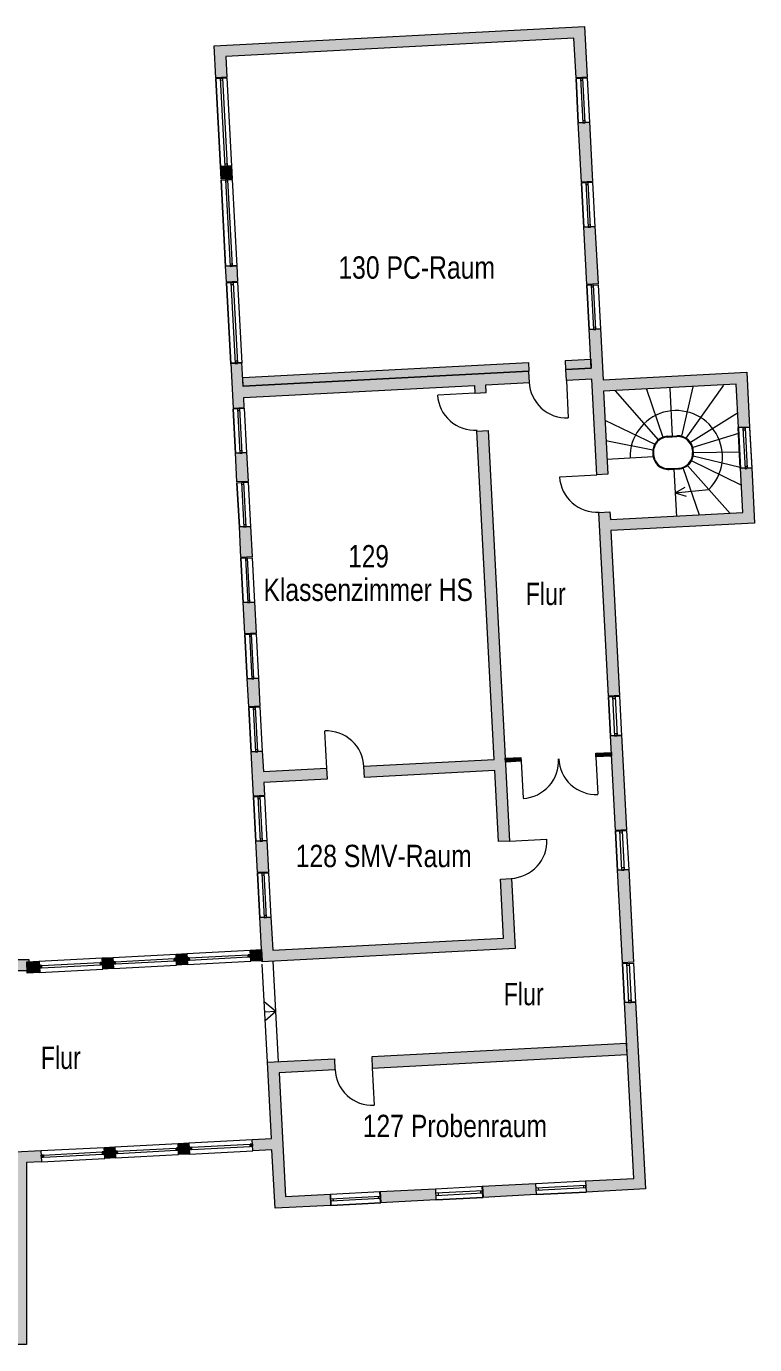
# Model space of a CAD drawing. Header units: inches. Extents: x 7445 to 114549, y 127015 to 195514.
# Drawn here: x 95012 to 114549, y 127260 to 162641 of the extents above; entities that cross this region are included whole.
import ezdxf

# ---------------------------------------------------------------- set-up
doc = ezdxf.new("R2010")
doc.units = ezdxf.units.IN
doc.header["$LTSCALE"] = 300
doc.header["$MEASUREMENT"] = 0
doc.linetypes.add('Volllinie', pattern=[0])
doc.layers.add('Grundebene', color=7, linetype='Continuous')
doc.styles.add('ARIAL_NARROW', font='ARIALN.TTF', dxfattribs={"height": 0.2})

# ---------------------------------------------------------------- blocks, each defined once
blk = doc.blocks.new('Color_Area-157')
at = {"layer": 'Grundebene', "true_color": 0x000000, "transparency": 33554687}
blk.add_hatch(color=18, dxfattribs=at).paths.add_polyline_path([(101621, 137849), (107812, 138173), (107730, 139750), (108029, 139766), (108128, 137889), (101337, 137534), (101274, 138730), (101574, 138745)], flags=0)
at = {"layer": 'Grundebene', "color": 18, "linetype": 'Volllinie', "lineweight": 13, "true_color": 0x000000}
for p, q in [((107730, 139750), (108029, 139766)), ((108029, 139766), (108128, 137889)), ((107812, 138173), (107730, 139750)), ((101274, 138730), (101574, 138745)), ((101337, 137534), (101274, 138730)), ((101574, 138745), (101621, 137849)), ((101621, 137849), (107812, 138173)), ((108128, 137889), (101337, 137534))]:
    blk.add_line(p, q, dxfattribs=at)
blk = doc.blocks.new('Color_Area-164')
at = {"layer": 'Grundebene', "true_color": 0x000000, "transparency": 33554687}
blk.add_hatch(color=18, dxfattribs=at).paths.add_polyline_path([(101167, 140783), (101466, 140799), (101511, 139944), (101211, 139928)], flags=0)
at = {"layer": 'Grundebene', "color": 18, "linetype": 'Volllinie', "lineweight": 13, "true_color": 0x000000}
for p, q in [((101167, 140783), (101466, 140799)), ((101211, 139928), (101167, 140783)), ((101466, 140799), (101511, 139944)), ((101511, 139944), (101211, 139928))]:
    blk.add_line(p, q, dxfattribs=at)
blk = doc.blocks.new('Color_Area-171')
at = {"layer": 'Grundebene', "true_color": 0x000000, "transparency": 33554687}
blk.add_hatch(color=18, dxfattribs=at).paths.add_polyline_path([(103066, 142731), (103082, 142432), (101385, 142343), (101403, 141997), (101104, 141981), (101041, 143181), (101340, 143196), (101370, 142642)], flags=0)
at = {"layer": 'Grundebene', "color": 18, "linetype": 'Volllinie', "lineweight": 13, "true_color": 0x000000}
for p, q in [((101041, 143181), (101340, 143196)), ((101104, 141981), (101041, 143181)), ((101340, 143196), (101370, 142642)), ((101370, 142642), (103066, 142731)), ((103066, 142731), (103082, 142432)), ((103082, 142432), (101385, 142343)), ((101385, 142343), (101403, 141997)), ((101403, 141997), (101104, 141981))]:
    blk.add_line(p, q, dxfattribs=at)
blk = doc.blocks.new('Color_Area-182')
at = {"layer": 'Grundebene', "true_color": 0x000000, "transparency": 33554687}
blk.add_hatch(color=18, dxfattribs=at).paths.add_polyline_path([(107399, 151796), (107976, 140774), (107677, 140759), (107577, 142667), (104082, 142484), (104067, 142784), (107561, 142967), (107099, 151780)], flags=0)
at = {"layer": 'Grundebene', "color": 18, "linetype": 'Volllinie', "lineweight": 13, "true_color": 0x000000}
for p, q in [((107099, 151780), (107399, 151796)), ((107399, 151796), (107976, 140774)), ((107561, 142967), (107099, 151780)), ((104067, 142784), (107561, 142967)), ((104082, 142484), (104067, 142784)), ((107577, 142667), (104082, 142484)), ((107677, 140759), (107577, 142667)), ((107976, 140774), (107677, 140759))]:
    blk.add_line(p, q, dxfattribs=at)
blk = doc.blocks.new('Color_Area-18F')
at = {"layer": 'Grundebene', "true_color": 0x000000, "transparency": 33554687}
blk.add_hatch(color=18, dxfattribs=at).paths.add_polyline_path([(100938, 145138), (101238, 145154), (101278, 144395), (100978, 144379)], flags=0)
at = {"layer": 'Grundebene', "color": 18, "linetype": 'Volllinie', "lineweight": 13, "true_color": 0x000000}
for p, q in [((100938, 145138), (101238, 145154)), ((100978, 144379), (100938, 145138)), ((101238, 145154), (101278, 144395)), ((101278, 144395), (100978, 144379))]:
    blk.add_line(p, q, dxfattribs=at)
blk = doc.blocks.new('Color_Area-198')
at = {"layer": 'Grundebene', "true_color": 0x000000, "transparency": 33554687}
blk.add_hatch(color=18, dxfattribs=at).paths.add_polyline_path([(100831, 147185), (101131, 147200), (101175, 146352), (100875, 146336)], flags=0)
at = {"layer": 'Grundebene', "color": 18, "linetype": 'Volllinie', "lineweight": 13, "true_color": 0x000000}
for p, q in [((100831, 147185), (101131, 147200)), ((100875, 146336), (100831, 147185)), ((101131, 147200), (101175, 146352)), ((101175, 146352), (100875, 146336))]:
    blk.add_line(p, q, dxfattribs=at)
blk = doc.blocks.new('Color_Area-1A1')
at = {"layer": 'Grundebene', "true_color": 0x000000, "transparency": 33554687}
blk.add_hatch(color=18, dxfattribs=at).paths.add_polyline_path([(100725, 149215), (101024, 149230), (101068, 148399), (100768, 148383)], flags=0)
at = {"layer": 'Grundebene', "color": 18, "linetype": 'Volllinie', "lineweight": 13, "true_color": 0x000000}
for p, q in [((100725, 149215), (101024, 149230)), ((100768, 148383), (100725, 149215)), ((101024, 149230), (101068, 148399)), ((101068, 148399), (100768, 148383))]:
    blk.add_line(p, q, dxfattribs=at)
blk = doc.blocks.new('Color_Area-1AA')
at = {"layer": 'Grundebene', "true_color": 0x000000, "transparency": 33554687}
blk.add_hatch(color=18, dxfattribs=at).paths.add_polyline_path([(100621, 151197), (100920, 151213), (100961, 150429), (100662, 150413)], flags=0)
at = {"layer": 'Grundebene', "color": 18, "linetype": 'Volllinie', "lineweight": 13, "true_color": 0x000000}
for p, q in [((100621, 151197), (100920, 151213)), ((100662, 150413), (100621, 151197)), ((100920, 151213), (100961, 150429)), ((100961, 150429), (100662, 150413))]:
    blk.add_line(p, q, dxfattribs=at)
blk = doc.blocks.new('Color_Area-1BB')
at = {"layer": 'Grundebene', "true_color": 0x000000, "transparency": 33554687}
blk.add_hatch(color=18, dxfattribs=at).paths.add_polyline_path([(100828, 152978), (100794, 153619), (100495, 153603), (100558, 152396), (100858, 152411), (100844, 152679), (107035, 153003), (107046, 152797), (107345, 152813), (107335, 153019), (108511, 153080), (108495, 153380)], flags=0)
at = {"layer": 'Grundebene', "color": 18, "linetype": 'Volllinie', "lineweight": 13, "true_color": 0x000000}
for p, q in [((100794, 153619), (100495, 153603)), ((100495, 153603), (100558, 152396)), ((100828, 152978), (100794, 153619)), ((108495, 153380), (100828, 152978)), ((108511, 153080), (108495, 153380)), ((100844, 152679), (107035, 153003)), ((107035, 153003), (107046, 152797)), ((107335, 153019), (108511, 153080)), ((107345, 152813), (107335, 153019)), ((100858, 152411), (100844, 152679)), ((107046, 152797), (107345, 152813)), ((100558, 152396), (100858, 152411))]:
    blk.add_line(p, q, dxfattribs=at)
blk = doc.blocks.new('Color_Area-1CC')
at = {"layer": 'Grundebene', "true_color": 0x000000, "transparency": 33554687}
blk.add_hatch(color=18, dxfattribs=at).paths.add_polyline_path([(100815, 153218), (108482, 153620), (108495, 153383), (100828, 152981)], flags=0)
at = {"layer": 'Grundebene', "color": 18, "linetype": 'Volllinie', "lineweight": 13, "true_color": 0x000000}
for p, q in [((100815, 153218), (108482, 153620)), ((108482, 153620), (108495, 153383)), ((100828, 152981), (100815, 153218)), ((108495, 153383), (100828, 152981))]:
    blk.add_line(p, q, dxfattribs=at)
blk = doc.blocks.new('Color_Area-1D5')
at = {"layer": 'Grundebene', "true_color": 0x000000, "transparency": 33554687}
blk.add_hatch(color=18, dxfattribs=at).paths.add_polyline_path([(109474, 153672), (110152, 153707), (110165, 153467), (109486, 153432)], flags=0)
at = {"layer": 'Grundebene', "color": 18, "linetype": 'Volllinie', "lineweight": 13, "true_color": 0x000000}
for p, q in [((109474, 153672), (110152, 153707)), ((109486, 153432), (109474, 153672)), ((110152, 153707), (110165, 153467)), ((110165, 153467), (109486, 153432))]:
    blk.add_line(p, q, dxfattribs=at)
blk = doc.blocks.new('Color_Area-1E8')
at = {"layer": 'Grundebene', "true_color": 0x000000, "transparency": 33554687}
blk.add_hatch(color=18, dxfattribs=at).paths.add_polyline_path([(114414, 151887), (114114, 151872), (114053, 153040), (110498, 152854), (110615, 150619), (110315, 150603), (110181, 153168), (109502, 153132), (109486, 153432), (110165, 153467), (110110, 154513), (110410, 154529), (110482, 153154), (114337, 153356)], flags=0)
at = {"layer": 'Grundebene', "color": 18, "linetype": 'Volllinie', "lineweight": 13, "true_color": 0x000000}
for p, q in [((110110, 154513), (110410, 154529)), ((110165, 153467), (110110, 154513)), ((110410, 154529), (110482, 153154)), ((109486, 153432), (110165, 153467)), ((109502, 153132), (109486, 153432)), ((110482, 153154), (114337, 153356)), ((114337, 153356), (114414, 151887)), ((110181, 153168), (109502, 153132)), ((110315, 150603), (110181, 153168)), ((114053, 153040), (110498, 152854)), ((110498, 152854), (110615, 150619)), ((114114, 151872), (114053, 153040)), ((114414, 151887), (114114, 151872)), ((110615, 150619), (110315, 150603))]:
    blk.add_line(p, q, dxfattribs=at)
blk = doc.blocks.new('Color_Area-201')
at = {"layer": 'Grundebene', "true_color": 0x000000, "transparency": 33554687}
blk.add_hatch(color=18, dxfattribs=at).paths.add_polyline_path([(110668, 149610), (110678, 149409), (114233, 149595), (114171, 150781), (114471, 150796), (114549, 149311), (110694, 149109), (110926, 144679), (110626, 144663), (110368, 149594)], flags=0)
at = {"layer": 'Grundebene', "color": 18, "linetype": 'Volllinie', "lineweight": 13, "true_color": 0x000000}
for p, q in [((114171, 150781), (114471, 150796)), ((114233, 149595), (114171, 150781)), ((114471, 150796), (114549, 149311)), ((110368, 149594), (110668, 149610)), ((110626, 144663), (110368, 149594)), ((110668, 149610), (110678, 149409)), ((110678, 149409), (114233, 149595)), ((114549, 149311), (110694, 149109)), ((110694, 149109), (110926, 144679)), ((110926, 144679), (110626, 144663))]:
    blk.add_line(p, q, dxfattribs=at)
blk = doc.blocks.new('Color_Area-210')
at = {"layer": 'Grundebene', "true_color": 0x000000, "transparency": 33554687}
blk.add_hatch(color=18, dxfattribs=at).paths.add_polyline_path([(110682, 143606), (110981, 143622), (111115, 141078), (110815, 141062)], flags=0)
at = {"layer": 'Grundebene', "color": 18, "linetype": 'Volllinie', "lineweight": 13, "true_color": 0x000000}
for p, q in [((110682, 143606), (110981, 143622)), ((110815, 141062), (110682, 143606)), ((110981, 143622), (111115, 141078)), ((111115, 141078), (110815, 141062))]:
    blk.add_line(p, q, dxfattribs=at)
blk = doc.blocks.new('Color_Area-219')
at = {"layer": 'Grundebene', "true_color": 0x000000, "transparency": 33554687}
blk.add_hatch(color=18, dxfattribs=at).paths.add_polyline_path([(110871, 140005), (111170, 140021), (111301, 137521), (111002, 137505)], flags=0)
at = {"layer": 'Grundebene', "color": 18, "linetype": 'Volllinie', "lineweight": 13, "true_color": 0x000000}
for p, q in [((110871, 140005), (111170, 140021)), ((111002, 137505), (110871, 140005)), ((111170, 140021), (111301, 137521)), ((111301, 137521), (111002, 137505))]:
    blk.add_line(p, q, dxfattribs=at)
blk = doc.blocks.new('Color_Area-224')
at = {"layer": 'Grundebene', "true_color": 0x000000, "transparency": 33554687}
blk.add_hatch(color=18, dxfattribs=at).paths.add_polyline_path([(111357, 136465), (111620, 131439), (110035, 131356), (110019, 131656), (111305, 131723), (111057, 136449)], flags=0)
at = {"layer": 'Grundebene', "color": 18, "linetype": 'Volllinie', "lineweight": 13, "true_color": 0x000000}
for p, q in [((111057, 136449), (111357, 136465)), ((111305, 131723), (111057, 136449)), ((111357, 136465), (111620, 131439)), ((110019, 131656), (111305, 131723)), ((110035, 131356), (110019, 131656)), ((111620, 131439), (110035, 131356))]:
    blk.add_line(p, q, dxfattribs=at)
blk = doc.blocks.new('Color_Area-237')
at = {"layer": 'Grundebene', "true_color": 0x000000, "transparency": 33554687}
blk.add_hatch(color=18, dxfattribs=at).paths.add_polyline_path([(101793, 134553), (101967, 131234), (103169, 131297), (103184, 130997), (101684, 130919), (101601, 132490), (101085, 132463), (101069, 132763), (101585, 132790), (101478, 134837), (103276, 134931), (103291, 134632)], flags=0)
at = {"layer": 'Grundebene', "color": 18, "linetype": 'Volllinie', "lineweight": 13, "true_color": 0x000000}
for p, q in [((101478, 134837), (103276, 134931)), ((101585, 132790), (101478, 134837)), ((103276, 134931), (103291, 134632)), ((103291, 134632), (101793, 134553)), ((101793, 134553), (101967, 131234)), ((101069, 132763), (101585, 132790)), ((101085, 132463), (101069, 132763)), ((101601, 132490), (101085, 132463)), ((101684, 130919), (101601, 132490)), ((101967, 131234), (103169, 131297)), ((103169, 131297), (103184, 130997)), ((103184, 130997), (101684, 130919))]:
    blk.add_line(p, q, dxfattribs=at)
blk = doc.blocks.new('Color_Area-248')
at = {"layer": 'Grundebene', "true_color": 0x000000, "transparency": 33554687}
blk.add_hatch(color=18, dxfattribs=at).paths.add_polyline_path([(111115, 135342), (104276, 134984), (104292, 134684), (111131, 135043)], flags=0)
at = {"layer": 'Grundebene', "color": 18, "linetype": 'Volllinie', "lineweight": 13, "true_color": 0x000000}
for p, q in [((111115, 135342), (104276, 134984)), ((111131, 135043), (111115, 135342)), ((104276, 134984), (104292, 134684)), ((104292, 134684), (111131, 135043))]:
    blk.add_line(p, q, dxfattribs=at)
blk = doc.blocks.new('Color_Area-255')
at = {"layer": 'Grundebene', "true_color": 0x000000, "transparency": 33554687}
blk.add_hatch(color=18, dxfattribs=at).paths.add_polyline_path([(110056, 161276), (109757, 161261), (109701, 162325), (100364, 161836), (100393, 161278), (100093, 161262), (100048, 162120), (109985, 162641)], flags=0)
at = {"layer": 'Grundebene', "color": 18, "linetype": 'Volllinie', "lineweight": 13, "true_color": 0x000000}
for p, q in [((100048, 162120), (109985, 162641)), ((109985, 162641), (110056, 161276)), ((100093, 161262), (100048, 162120)), ((109701, 162325), (100364, 161836)), ((109757, 161261), (109701, 162325)), ((100364, 161836), (100393, 161278)), ((100393, 161278), (100093, 161262)), ((110056, 161276), (109757, 161261))]:
    blk.add_line(p, q, dxfattribs=at)
blk = doc.blocks.new('Color_Area-262')
at = {"layer": 'Grundebene', "true_color": 0x000000, "transparency": 33554687}
blk.add_hatch(color=18, dxfattribs=at).paths.add_polyline_path([(100217, 158892), (100517, 158908), (100536, 158552), (100236, 158536)], flags=0)
at = {"layer": 'Grundebene', "color": 18, "linetype": 'Volllinie', "lineweight": 13, "true_color": 0x000000}
for p, q in [((100217, 158892), (100517, 158908)), ((100236, 158536), (100217, 158892)), ((100517, 158908), (100536, 158552)), ((100536, 158552), (100236, 158536))]:
    blk.add_line(p, q, dxfattribs=at)
blk = doc.blocks.new('Color_Area-26B')
at = {"layer": 'Grundebene', "true_color": 0x000000, "transparency": 33554687}
blk.add_hatch(color=18, dxfattribs=at).paths.add_polyline_path([(100358, 156212), (100658, 156228), (100680, 155793), (100381, 155777)], flags=0)
at = {"layer": 'Grundebene', "color": 18, "linetype": 'Volllinie', "lineweight": 13, "true_color": 0x000000}
for p, q in [((100358, 156212), (100658, 156228)), ((100381, 155777), (100358, 156212)), ((100658, 156228), (100680, 155793)), ((100680, 155793), (100381, 155777))]:
    blk.add_line(p, q, dxfattribs=at)
blk = doc.blocks.new('Color_Area-274')
at = {"layer": 'Grundebene', "true_color": 0x000000, "transparency": 33554687}
blk.add_hatch(color=18, dxfattribs=at).paths.add_polyline_path([(109819, 160062), (110119, 160078), (110203, 158476), (109903, 158460)], flags=0)
at = {"layer": 'Grundebene', "color": 18, "linetype": 'Volllinie', "lineweight": 13, "true_color": 0x000000}
for p, q in [((109819, 160062), (110119, 160078)), ((109903, 158460), (109819, 160062)), ((110119, 160078), (110203, 158476)), ((110203, 158476), (109903, 158460))]:
    blk.add_line(p, q, dxfattribs=at)
blk = doc.blocks.new('Color_Area-27D')
at = {"layer": 'Grundebene', "true_color": 0x000000, "transparency": 33554687}
blk.add_hatch(color=18, dxfattribs=at).paths.add_polyline_path([(109966, 157262), (110266, 157278), (110347, 155727), (110047, 155712)], flags=0)
at = {"layer": 'Grundebene', "color": 18, "linetype": 'Volllinie', "lineweight": 13, "true_color": 0x000000}
for p, q in [((109966, 157262), (110266, 157278)), ((110047, 155712), (109966, 157262)), ((110266, 157278), (110347, 155727)), ((110347, 155727), (110047, 155712))]:
    blk.add_line(p, q, dxfattribs=at)
blk = doc.blocks.new('Color_Area-286')
at = {"layer": 'Grundebene', "true_color": 0x000000, "transparency": 33554687}
blk.add_hatch(color=18, dxfattribs=at).paths.add_polyline_path([(99082, 132659), (99371, 132674), (99387, 132374), (99097, 132359)], flags=0)
at = {"layer": 'Grundebene', "color": 18, "linetype": 'Volllinie', "lineweight": 13, "true_color": 0x000000}
for p, q in [((99082, 132659), (99371, 132674)), ((99097, 132359), (99082, 132659)), ((99387, 132374), (99097, 132359)), ((99371, 132674), (99387, 132374))]:
    blk.add_line(p, q, dxfattribs=at)
blk = doc.blocks.new('Color_Area-28F')
at = {"layer": 'Grundebene', "true_color": 0x000000, "transparency": 33554687}
blk.add_hatch(color=18, dxfattribs=at).paths.add_polyline_path([(97102, 132555), (97384, 132570), (97400, 132270), (97118, 132256)], flags=0)
at = {"layer": 'Grundebene', "color": 18, "linetype": 'Volllinie', "lineweight": 13, "true_color": 0x000000}
for p, q in [((97102, 132555), (97384, 132570)), ((97118, 132256), (97102, 132555)), ((97384, 132570), (97400, 132270)), ((97400, 132270), (97118, 132256))]:
    blk.add_line(p, q, dxfattribs=at)
blk = doc.blocks.new('Color_Area-298')
at = {"layer": 'Grundebene', "true_color": 0x000000, "transparency": 33554687}
blk.add_hatch(color=18, dxfattribs=at).paths.add_polyline_path([(107860, 142998), (108279, 143020), (108285, 142918), (107865, 142896)], flags=0)
at = {"layer": 'Grundebene', "color": 18, "linetype": 'Volllinie', "lineweight": 13, "true_color": 0x000000}
for p, q in [((107860, 142998), (108279, 143020)), ((107865, 142896), (107860, 142998)), ((108279, 143020), (108285, 142918)), ((108285, 142918), (107865, 142896))]:
    blk.add_line(p, q, dxfattribs=at)
blk = doc.blocks.new('Color_Area-2A1')
at = {"layer": 'Grundebene', "true_color": 0x000000, "transparency": 33554687}
blk.add_hatch(color=18, dxfattribs=at).paths.add_polyline_path([(110286, 143133), (110705, 143155), (110711, 143057), (110291, 143035)], flags=0)
at = {"layer": 'Grundebene', "color": 18, "linetype": 'Volllinie', "lineweight": 13, "true_color": 0x000000}
for p, q in [((110286, 143133), (110705, 143155)), ((110291, 143035), (110286, 143133)), ((110711, 143057), (110291, 143035)), ((110705, 143155), (110711, 143057))]:
    blk.add_line(p, q, dxfattribs=at)
blk = doc.blocks.new('Color_Area-2AC')
at = {"layer": 'Grundebene', "true_color": 0x000000, "transparency": 33554687}
blk.add_hatch(color=18, dxfattribs=at).paths.add_polyline_path([(95012, 132145), (95012, 127260), (94712, 127260), (94712, 132430), (95404, 132466), (95420, 132167)], flags=0)
at = {"layer": 'Grundebene', "color": 18, "linetype": 'Volllinie', "lineweight": 13, "true_color": 0x000000}
for p, q in [((94712, 132430), (95404, 132466)), ((94712, 127260), (94712, 132430)), ((95404, 132466), (95420, 132167)), ((95420, 132167), (95012, 132145)), ((95012, 132145), (95012, 127260)), ((95012, 127260), (94712, 127260))]:
    blk.add_line(p, q, dxfattribs=at)
blk = doc.blocks.new('Color_Area-679')
at = {"layer": 'Grundebene', "true_color": 0x000000, "transparency": 33554687}
blk.add_hatch(color=18, dxfattribs=at).paths.add_polyline_path([(97047, 137639), (97329, 137654), (97345, 137355), (97063, 137340)], flags=0)
at = {"layer": 'Grundebene', "color": 18, "linetype": 'Volllinie', "lineweight": 13, "true_color": 0x000000}
for p, q in [((97047, 137639), (97329, 137654)), ((97063, 137340), (97047, 137639)), ((97329, 137654), (97345, 137355)), ((97345, 137355), (97063, 137340))]:
    blk.add_line(p, q, dxfattribs=at)
blk = doc.blocks.new('Color_Area-682')
at = {"layer": 'Grundebene', "true_color": 0x000000, "transparency": 33554687}
blk.add_hatch(color=18, dxfattribs=at).paths.add_polyline_path([(99027, 137743), (99317, 137758), (99332, 137459), (99043, 137444)], flags=0)
at = {"layer": 'Grundebene', "color": 18, "linetype": 'Volllinie', "lineweight": 13, "true_color": 0x000000}
for p, q in [((99027, 137743), (99317, 137758)), ((99043, 137444), (99027, 137743)), ((99317, 137758), (99332, 137459)), ((99332, 137459), (99043, 137444))]:
    blk.add_line(p, q, dxfattribs=at)
blk = doc.blocks.new('Color_Area-68B')
at = {"layer": 'Grundebene', "true_color": 0x000000, "transparency": 33554687}
blk.add_hatch(color=18, dxfattribs=at).paths.add_polyline_path([(101014, 137848), (101324, 137864), (101340, 137564), (101030, 137548)], flags=0)
at = {"layer": 'Grundebene', "color": 18, "linetype": 'Volllinie', "lineweight": 13, "true_color": 0x000000}
for p, q in [((101014, 137848), (101324, 137864)), ((101030, 137548), (101014, 137848)), ((101324, 137864), (101340, 137564)), ((101340, 137564), (101030, 137548))]:
    blk.add_line(p, q, dxfattribs=at)
blk = doc.blocks.new('Color_Area-694')
at = {"layer": 'Grundebene', "true_color": 0x000000, "transparency": 33554687}
blk.add_hatch(color=18, dxfattribs=at).paths.add_polyline_path([(93169, 137593), (95076, 137593), (95076, 137293), (93169, 137293)], flags=0)
at = {"layer": 'Grundebene', "color": 18, "linetype": 'Volllinie', "lineweight": 13, "true_color": 0x000000}
for p, q in [((93169, 137593), (95076, 137593)), ((93169, 137293), (93169, 137593)), ((95076, 137293), (93169, 137293)), ((95076, 137593), (95076, 137293))]:
    blk.add_line(p, q, dxfattribs=at)
blk = doc.blocks.new('Color_Area-69D')
at = {"layer": 'Grundebene', "true_color": 0x000000, "transparency": 33554687}
blk.add_hatch(color=18, dxfattribs=at).paths.add_polyline_path([(95020, 137533), (95355, 137551), (95370, 137251), (95036, 137234)], flags=0)
at = {"layer": 'Grundebene', "color": 18, "linetype": 'Volllinie', "lineweight": 13, "true_color": 0x000000}
for p, q in [((95020, 137533), (95355, 137551)), ((95036, 137234), (95020, 137533)), ((95355, 137551), (95370, 137251)), ((95370, 137251), (95036, 137234))]:
    blk.add_line(p, q, dxfattribs=at)
blk = doc.blocks.new('Color_Area-740')
at = {"layer": 'Grundebene', "true_color": 0x000000, "transparency": 33554687}
blk.add_hatch(color=18, dxfattribs=at).paths.add_polyline_path([(107257, 131211), (107242, 131510), (108670, 131585), (108686, 131286)], flags=0)
at = {"layer": 'Grundebene', "color": 18, "linetype": 'Volllinie', "lineweight": 13, "true_color": 0x000000}
for p, q in [((107242, 131510), (108670, 131585)), ((107257, 131211), (107242, 131510)), ((108686, 131286), (107257, 131211)), ((108670, 131585), (108686, 131286))]:
    blk.add_line(p, q, dxfattribs=at)
blk = doc.blocks.new('Color_Area-749')
at = {"layer": 'Grundebene', "true_color": 0x000000, "transparency": 33554687}
blk.add_hatch(color=18, dxfattribs=at).paths.add_polyline_path([(104510, 131067), (104495, 131366), (105984, 131445), (105999, 131145)], flags=0)
at = {"layer": 'Grundebene', "color": 18, "linetype": 'Volllinie', "lineweight": 13, "true_color": 0x000000}
for p, q in [((104495, 131366), (105984, 131445)), ((104510, 131067), (104495, 131366)), ((105984, 131445), (105999, 131145)), ((105999, 131145), (104510, 131067))]:
    blk.add_line(p, q, dxfattribs=at)
blk = doc.blocks.new('Color_Area-F26')
at = {"layer": 'Grundebene', "true_color": 0xffffff, "transparency": 33554687}
blk.add_hatch(color=7, dxfattribs=at).paths.add_polyline_path([(96997, 137457), (96994, 137516), (97054, 137520), (97057, 137460)], flags=0)
at = {"layer": 'Grundebene', "color": 18, "linetype": 'Volllinie', "lineweight": 13, "true_color": 0x000000}
blk.add_lwpolyline([(96997, 137457), (96994, 137516), (97054, 137520), (97057, 137460), (96997, 137457)], dxfattribs=at)
blk = doc.blocks.new('Color_Area-F2C')
at = {"layer": 'Grundebene', "true_color": 0xffffff, "transparency": 33554687}
blk.add_hatch(color=7, dxfattribs=at).paths.add_polyline_path([(95419, 137374), (95416, 137434), (95356, 137431), (95359, 137371)], flags=0)
at = {"layer": 'Grundebene', "color": 18, "linetype": 'Volllinie', "lineweight": 13, "true_color": 0x000000}
blk.add_lwpolyline([(95419, 137374), (95416, 137434), (95356, 137431), (95359, 137371), (95419, 137374)], dxfattribs=at)
blk = doc.blocks.new('Color_Area-F3A')
at = {"layer": 'Grundebene', "true_color": 0xffffff, "transparency": 33554687}
blk.add_hatch(color=7, dxfattribs=at).paths.add_polyline_path([(98977, 137560), (98973, 137620), (99033, 137623), (99037, 137563)], flags=0)
at = {"layer": 'Grundebene', "color": 18, "linetype": 'Volllinie', "lineweight": 13, "true_color": 0x000000}
blk.add_lwpolyline([(98977, 137560), (98973, 137620), (99033, 137623), (99037, 137563), (98977, 137560)], dxfattribs=at)
blk = doc.blocks.new('Color_Area-F40')
at = {"layer": 'Grundebene', "true_color": 0xffffff, "transparency": 33554687}
blk.add_hatch(color=7, dxfattribs=at).paths.add_polyline_path([(97399, 137478), (97396, 137538), (97336, 137534), (97339, 137474)], flags=0)
at = {"layer": 'Grundebene', "color": 18, "linetype": 'Volllinie', "lineweight": 13, "true_color": 0x000000}
blk.add_lwpolyline([(97399, 137478), (97396, 137538), (97336, 137534), (97339, 137474), (97399, 137478)], dxfattribs=at)
blk = doc.blocks.new('Color_Area-F4E')
at = {"layer": 'Grundebene', "true_color": 0xffffff, "transparency": 33554687}
blk.add_hatch(color=7, dxfattribs=at).paths.add_polyline_path([(100964, 137664), (100961, 137724), (101021, 137728), (101024, 137668)], flags=0)
at = {"layer": 'Grundebene', "color": 18, "linetype": 'Volllinie', "lineweight": 13, "true_color": 0x000000}
blk.add_lwpolyline([(100964, 137664), (100961, 137724), (101021, 137728), (101024, 137668), (100964, 137664)], dxfattribs=at)
blk = doc.blocks.new('Color_Area-F54')
at = {"layer": 'Grundebene', "true_color": 0xffffff, "transparency": 33554687}
blk.add_hatch(color=7, dxfattribs=at).paths.add_polyline_path([(99386, 137582), (99383, 137642), (99323, 137639), (99326, 137579)], flags=0)
at = {"layer": 'Grundebene', "color": 18, "linetype": 'Volllinie', "lineweight": 13, "true_color": 0x000000}
blk.add_lwpolyline([(99386, 137582), (99383, 137642), (99323, 137639), (99326, 137579), (99386, 137582)], dxfattribs=at)
blk = doc.blocks.new('Color_Area-F62')
at = {"layer": 'Grundebene', "true_color": 0xffffff, "transparency": 33554687}
blk.add_hatch(color=7, dxfattribs=at).paths.add_polyline_path([(97052, 132372), (97049, 132432), (97108, 132435), (97112, 132375)], flags=0)
at = {"layer": 'Grundebene', "color": 18, "linetype": 'Volllinie', "lineweight": 13, "true_color": 0x000000}
blk.add_lwpolyline([(97052, 132372), (97049, 132432), (97108, 132435), (97112, 132375), (97052, 132372)], dxfattribs=at)
blk = doc.blocks.new('Color_Area-F68')
at = {"layer": 'Grundebene', "true_color": 0xffffff, "transparency": 33554687}
blk.add_hatch(color=7, dxfattribs=at).paths.add_polyline_path([(95474, 132290), (95471, 132349), (95411, 132346), (95414, 132286)], flags=0)
at = {"layer": 'Grundebene', "color": 18, "linetype": 'Volllinie', "lineweight": 13, "true_color": 0x000000}
blk.add_lwpolyline([(95474, 132290), (95471, 132349), (95411, 132346), (95414, 132286), (95474, 132290)], dxfattribs=at)
blk = doc.blocks.new('Color_Area-F76')
at = {"layer": 'Grundebene', "true_color": 0xffffff, "transparency": 33554687}
blk.add_hatch(color=7, dxfattribs=at).paths.add_polyline_path([(99031, 132476), (99028, 132536), (99088, 132539), (99091, 132479)], flags=0)
at = {"layer": 'Grundebene', "color": 18, "linetype": 'Volllinie', "lineweight": 13, "true_color": 0x000000}
blk.add_lwpolyline([(99031, 132476), (99028, 132536), (99088, 132539), (99091, 132479), (99031, 132476)], dxfattribs=at)
blk = doc.blocks.new('Color_Area-F7C')
at = {"layer": 'Grundebene', "true_color": 0xffffff, "transparency": 33554687}
blk.add_hatch(color=7, dxfattribs=at).paths.add_polyline_path([(97453, 132393), (97450, 132453), (97390, 132450), (97394, 132390)], flags=0)
at = {"layer": 'Grundebene', "color": 18, "linetype": 'Volllinie', "lineweight": 13, "true_color": 0x000000}
blk.add_lwpolyline([(97453, 132393), (97450, 132453), (97390, 132450), (97394, 132390), (97453, 132393)], dxfattribs=at)
blk = doc.blocks.new('Color_Area-F8A')
at = {"layer": 'Grundebene', "true_color": 0xffffff, "transparency": 33554687}
blk.add_hatch(color=7, dxfattribs=at).paths.add_polyline_path([(101019, 132580), (101015, 132640), (101075, 132643), (101079, 132583)], flags=0)
at = {"layer": 'Grundebene', "color": 18, "linetype": 'Volllinie', "lineweight": 13, "true_color": 0x000000}
blk.add_lwpolyline([(101019, 132580), (101015, 132640), (101075, 132643), (101079, 132583), (101019, 132580)], dxfattribs=at)
blk = doc.blocks.new('Color_Area-F90')
at = {"layer": 'Grundebene', "true_color": 0xffffff, "transparency": 33554687}
blk.add_hatch(color=7, dxfattribs=at).paths.add_polyline_path([(99441, 132497), (99438, 132557), (99378, 132554), (99381, 132494)], flags=0)
at = {"layer": 'Grundebene', "color": 18, "linetype": 'Volllinie', "lineweight": 13, "true_color": 0x000000}
blk.add_lwpolyline([(99441, 132497), (99438, 132557), (99378, 132554), (99381, 132494), (99441, 132497)], dxfattribs=at)

msp = doc.modelspace()

# ---------------------------------------------------------------- linework, layer by layer
at = {"layer": 'Grundebene', "color": 18, "linetype": 'Volllinie', "lineweight": 13, "true_color": 0x000000}
for p, q in [((100048, 162120), (109985, 162641)), ((109985, 162641), (110056, 161276)), ((100093, 161262), (100048, 162120)), ((109701, 162325), (100364, 161836)), ((109757, 161261), (109701, 162325)), ((100364, 161836), (100393, 161278)), ((100393, 161278), (100093, 161262)), ((100093, 161243), (100393, 161259)), ((100217, 158874), (100093, 161243)), ((100093, 161243), (100217, 158874)), ((100213, 161249), (100273, 161253)), ((100213, 161249), (100337, 158880)), ((100276, 161193), (100216, 161189)), ((100273, 161253), (100397, 158883)), ((100393, 161259), (100517, 158889)), ((100393, 161259), (100517, 158889)), ((110056, 161276), (109757, 161261)), ((109757, 161242), (110056, 161257)), ((109819, 160043), (109757, 161242)), ((109757, 161242), (109819, 160043)), ((109876, 161248), (109936, 161251)), ((109876, 161248), (109939, 160050)), ((109939, 161191), (109880, 161188)), ((109999, 160053), (109936, 161251)), ((110056, 161257), (110119, 160059)), ((110056, 161257), (110119, 160059)), ((109819, 160062), (110119, 160078)), ((109903, 158460), (109819, 160062)), ((110119, 160059), (109819, 160043)), ((109996, 160113), (109936, 160109)), ((109939, 160050), (109999, 160053)), ((110119, 160078), (110203, 158476)), ((100217, 158892), (100517, 158908)), ((100236, 158536), (100217, 158892)), ((100517, 158889), (100217, 158874)), ((100394, 158943), (100334, 158940)), ((100337, 158880), (100397, 158883)), ((100517, 158908), (100536, 158552)), ((100536, 158552), (100236, 158536)), ((100236, 158517), (100536, 158533)), ((100358, 156193), (100236, 158517)), ((100236, 158517), (100358, 156193)), ((100356, 158523), (100416, 158526)), ((100356, 158523), (100478, 156199)), ((100538, 156202), (100416, 158526)), ((100536, 158533), (100658, 156209)), ((100536, 158533), (100658, 156209)), ((100419, 158467), (100359, 158463)), ((110203, 158476), (109903, 158460)), ((109903, 158441), (110203, 158457)), ((109966, 157243), (109903, 158441)), ((109903, 158441), (109966, 157243)), ((110023, 158448), (110083, 158451)), ((110023, 158448), (110086, 157249)), ((110086, 158391), (110026, 158388)), ((110146, 157253), (110083, 158451)), ((110203, 158457), (110266, 157259)), ((110203, 158457), (110266, 157259)), ((109966, 157262), (110266, 157278)), ((110047, 155712), (109966, 157262)), ((110266, 157259), (109966, 157243)), ((110143, 157312), (110083, 157309)), ((110086, 157249), (110146, 157253)), ((110266, 157278), (110347, 155727)), ((100358, 156212), (100658, 156228)), ((100381, 155777), (100358, 156212)), ((100658, 156209), (100358, 156193)), ((100535, 156262), (100475, 156259)), ((100478, 156199), (100538, 156202)), ((100658, 156228), (100680, 155793)), ((100680, 155793), (100381, 155777)), ((100381, 155758), (100680, 155774)), ((100495, 153584), (100381, 155758)), ((100381, 155758), (100495, 153584)), ((100501, 155765), (100560, 155768)), ((100501, 155765), (100614, 153591)), ((100564, 155708), (100504, 155705)), ((100560, 155768), (100674, 153594)), ((100680, 155774), (100794, 153600)), ((100680, 155774), (100794, 153600)), ((110347, 155727), (110047, 155712)), ((110047, 155693), (110347, 155708)), ((110110, 154494), (110047, 155693)), ((110047, 155693), (110110, 154494)), ((110167, 155699), (110227, 155702)), ((110167, 155699), (110230, 154501)), ((110290, 154504), (110227, 155702)), ((110347, 155708), (110410, 154510)), ((110347, 155708), (110410, 154510)), ((110230, 155642), (110170, 155639)), ((110110, 154513), (110410, 154529)), ((110165, 153467), (110110, 154513)), ((110410, 154510), (110110, 154494)), ((110287, 154564), (110227, 154560)), ((110230, 154501), (110290, 154504)), ((110410, 154529), (110482, 153154)), ((100794, 153619), (100495, 153603)), ((100495, 153603), (100558, 152396)), ((100794, 153600), (100495, 153584)), ((100671, 153654), (100611, 153651)), ((100614, 153591), (100674, 153594)), ((100828, 152978), (100794, 153619)), ((100815, 153218), (108482, 153620)), ((108482, 153620), (108495, 153383)), ((109474, 153672), (110152, 153707)), ((109486, 153432), (109474, 153672)), ((110152, 153707), (110165, 153467)), ((100828, 152981), (100815, 153218)), ((108495, 153383), (100828, 152981)), ((108495, 153380), (100828, 152978)), ((108511, 153080), (108495, 153380)), ((110165, 153467), (109486, 153432)), ((109486, 153432), (110165, 153467)), ((109502, 153132), (109486, 153432)), ((110482, 153154), (114337, 153356)), ((114337, 153356), (114414, 151887)), ((100844, 152679), (107035, 153003)), ((107035, 153003), (107046, 152797)), ((107335, 153019), (108511, 153080)), ((107345, 152813), (107335, 153019)), ((109498, 153137), (109550, 152138)), ((110181, 153168), (109502, 153132)), ((110315, 150603), (110181, 153168)), ((114053, 153040), (110498, 152854)), ((110498, 152854), (110615, 150619)), ((111970, 151546), (110817, 152858)), ((111647, 152901), (112089, 151614)), ((112270, 152934), (112337, 151646)), ((112893, 152966), (112588, 151640)), ((112714, 151585), (113723, 153010)), ((114114, 151872), (114053, 153040)), ((100858, 152411), (100844, 152679)), ((107046, 152797), (106047, 152745)), ((107046, 152797), (107345, 152813)), ((100558, 152396), (100858, 152411)), ((100558, 152377), (100858, 152392)), ((100621, 151178), (100558, 152377)), ((100558, 152377), (100621, 151178)), ((100678, 152383), (100738, 152386)), ((100678, 152383), (100741, 151185)), ((100741, 152326), (100681, 152323)), ((100801, 151188), (100738, 152386)), ((100858, 152392), (100920, 151194)), ((100858, 152392), (100920, 151194)), ((114088, 152261), (112827, 151476)), ((107099, 151780), (107399, 151796)), ((107399, 151796), (107976, 140774)), ((110533, 152074), (111869, 151426)), ((114107, 151871), (114413, 151887)), ((114165, 150780), (114107, 151871)), ((114414, 151887), (114114, 151872)), ((114114, 151853), (114171, 150762)), ((114234, 151859), (114294, 151862)), ((114234, 151859), (114291, 150768)), ((114297, 151802), (114237, 151799)), ((114294, 151862), (114351, 150771)), ((114413, 151887), (114471, 150796)), ((114414, 151868), (114471, 150777)), ((107561, 142967), (107099, 151780)), ((110561, 151528), (111819, 151278)), ((112213, 151639), (112462, 151652)), ((112214, 151619), (112463, 151632)), ((114116, 151715), (112892, 151334)), ((100621, 151197), (100920, 151213)), ((100662, 150413), (100621, 151197)), ((100920, 151194), (100621, 151178)), ((100797, 151248), (100737, 151244)), ((100741, 151185), (100801, 151188)), ((100920, 151213), (100961, 150429)), ((110587, 151028), (111825, 151092)), ((111835, 151199), (111838, 151149)), ((112884, 151254), (112886, 151204)), ((114164, 150805), (112900, 151105)), ((114143, 151214), (112907, 151196)), ((112258, 150771), (112508, 150784)), ((112259, 150751), (112509, 150764)), ((112384, 150757), (112451, 149489)), ((113068, 149521), (112633, 150789)), ((112752, 150857), (113889, 149564)), ((114189, 150329), (112853, 150977)), ((114471, 150796), (114165, 150780)), ((114171, 150781), (114471, 150796)), ((114233, 149595), (114171, 150781)), ((114348, 150831), (114288, 150828)), ((114291, 150768), (114351, 150771)), ((114471, 150796), (114549, 149311)), ((100961, 150429), (100662, 150413)), ((100662, 150394), (100961, 150410)), ((100725, 149196), (100662, 150394)), ((100662, 150394), (100725, 149196)), ((100782, 150400), (100842, 150403)), ((100782, 150400), (100844, 149202)), ((100904, 149205), (100842, 150403)), ((100961, 150410), (101024, 149211)), ((100961, 150410), (101024, 149211)), ((110320, 150599), (109322, 150546)), ((110615, 150619), (110315, 150603)), ((100845, 150344), (100785, 150340)), ((112417, 150123), (112684, 150270)), ((112417, 150123), (113320, 150210)), ((112417, 150123), (112708, 150030)), ((110368, 149594), (110668, 149610)), ((110626, 144663), (110368, 149594)), ((110668, 149610), (110678, 149409)), ((110678, 149409), (114233, 149595)), ((114549, 149311), (110694, 149109)), ((100725, 149215), (101024, 149230)), ((100768, 148383), (100725, 149215)), ((101024, 149211), (100725, 149196)), ((100901, 149265), (100841, 149262)), ((100844, 149202), (100904, 149205)), ((101024, 149230), (101068, 148399)), ((110694, 149109), (110926, 144679)), ((101068, 148399), (100768, 148383)), ((100768, 148364), (101068, 148380)), ((100831, 147166), (100768, 148364)), ((100768, 148364), (100831, 147166)), ((100888, 148370), (100948, 148373)), ((100888, 148370), (100951, 147172)), ((100951, 148314), (100891, 148310)), ((101011, 147175), (100948, 148373)), ((101068, 148380), (101131, 147181)), ((101068, 148380), (101131, 147181)), ((100831, 147185), (101131, 147200)), ((100875, 146336), (100831, 147185)), ((101008, 147235), (100948, 147232)), ((101131, 147200), (101175, 146352)), ((101131, 147181), (100831, 147166)), ((100951, 147172), (101011, 147175)), ((101175, 146352), (100875, 146336)), ((100875, 146317), (101175, 146333)), ((100938, 145119), (100875, 146317)), ((100875, 146317), (100938, 145119)), ((100995, 146324), (101055, 146327)), ((100995, 146324), (101058, 145125)), ((101058, 146267), (100998, 146264)), ((101118, 145129), (101055, 146327)), ((101175, 146333), (101238, 145135)), ((101175, 146333), (101238, 145135)), ((100938, 145138), (101238, 145154)), ((100978, 144379), (100938, 145138)), ((101238, 145135), (100938, 145119)), ((101115, 145188), (101055, 145185)), ((101058, 145125), (101118, 145129)), ((101238, 145154), (101278, 144395)), ((101278, 144395), (100978, 144379)), ((100978, 144360), (101278, 144376)), ((101041, 143162), (100978, 144360)), ((100978, 144360), (101041, 143162)), ((101098, 144366), (101158, 144370)), ((101098, 144366), (101161, 143168)), ((101221, 143171), (101158, 144370)), ((101278, 144376), (101340, 143178)), ((101278, 144376), (101340, 143178)), ((110926, 144679), (110626, 144663)), ((110626, 144644), (110926, 144660)), ((110682, 143587), (110626, 144644)), ((110626, 144644), (110682, 143587)), ((110746, 144650), (110806, 144653)), ((110802, 143594), (110746, 144650)), ((110809, 144593), (110749, 144590)), ((110806, 144653), (110862, 143597)), ((110926, 144660), (110981, 143603)), ((110926, 144660), (110981, 143603)), ((101161, 144310), (101101, 144307)), ((103071, 142726), (103018, 143725)), ((110858, 143657), (110799, 143654)), ((110682, 143606), (110981, 143622)), ((110815, 141062), (110682, 143606)), ((110981, 143603), (110682, 143587)), ((110802, 143594), (110862, 143597)), ((110981, 143622), (111115, 141078)), ((101041, 143181), (101340, 143196)), ((101104, 141981), (101041, 143181)), ((101340, 143178), (101041, 143162)), ((101217, 143231), (101158, 143228)), ((101161, 143168), (101221, 143171)), ((101340, 143196), (101370, 142642)), ((104067, 142784), (107561, 142967)), ((107860, 142998), (108279, 143020)), ((107865, 142896), (107860, 142998)), ((108279, 143020), (108285, 142918)), ((110286, 143133), (110705, 143155)), ((110291, 143035), (110286, 143133)), ((110711, 143057), (110291, 143035)), ((110291, 143028), (110343, 142030)), ((110705, 143155), (110711, 143057)), ((101370, 142642), (103066, 142731)), ((103066, 142731), (103082, 142432)), ((104082, 142484), (104067, 142784)), ((107577, 142667), (104082, 142484)), ((107677, 140759), (107577, 142667)), ((108285, 142918), (107865, 142896)), ((108289, 142923), (108341, 141925)), ((103082, 142432), (101385, 142343)), ((101385, 142343), (101403, 141997)), ((101403, 141997), (101104, 141981)), ((101104, 141962), (101403, 141978)), ((101167, 140764), (101104, 141962)), ((101104, 141962), (101167, 140764)), ((101224, 141969), (101284, 141972)), ((101224, 141969), (101286, 140770)), ((101287, 141912), (101227, 141909)), ((101346, 140773), (101284, 141972)), ((101403, 141978), (101466, 140780)), ((101403, 141978), (101466, 140780)), ((101343, 140833), (101283, 140830)), ((107972, 140770), (108970, 140822)), ((111115, 141078), (110815, 141062)), ((110815, 141043), (111115, 141059)), ((110871, 139987), (110815, 141043)), ((110815, 141043), (110871, 139987)), ((110935, 141049), (110995, 141052)), ((110990, 139993), (110935, 141049)), ((110998, 140992), (110938, 140989)), ((110995, 141052), (111050, 139996)), ((111115, 141059), (111170, 140002)), ((111115, 141059), (111170, 140002)), ((101167, 140783), (101466, 140799)), ((101211, 139928), (101167, 140783)), ((101466, 140780), (101167, 140764)), ((101286, 140770), (101346, 140773)), ((101466, 140799), (101511, 139944)), ((107976, 140774), (107677, 140759)), ((101511, 139944), (101211, 139928)), ((101211, 139909), (101511, 139925)), ((101274, 138711), (101211, 139909)), ((101211, 139909), (101274, 138711)), ((101331, 139915), (101391, 139919)), ((101331, 139915), (101394, 138717)), ((101394, 139859), (101334, 139855)), ((101454, 138720), (101391, 139919)), ((101511, 139925), (101574, 138726)), ((101511, 139925), (101574, 138726)), ((107730, 139750), (108029, 139766)), ((108029, 139766), (108128, 137889)), ((110871, 140005), (111170, 140021)), ((111002, 137505), (110871, 140005)), ((111170, 140002), (110871, 139987)), ((111047, 140056), (110987, 140053)), ((110990, 139993), (111050, 139996)), ((111170, 140021), (111301, 137521)), ((107812, 138173), (107730, 139750)), ((101274, 138730), (101574, 138745)), ((101337, 137534), (101274, 138730)), ((101574, 138726), (101274, 138711)), ((101451, 138780), (101391, 138777)), ((101394, 138717), (101454, 138720)), ((101574, 138745), (101621, 137849)), ((101621, 137849), (107812, 138173)), ((95350, 137550), (97047, 137639)), ((95350, 137550), (97047, 137639)), ((97047, 137639), (97329, 137654)), ((97063, 137340), (97047, 137639)), ((97329, 137654), (99027, 137743)), ((97329, 137654), (99027, 137743)), ((97329, 137654), (97345, 137355)), ((99027, 137743), (99317, 137758)), ((99043, 137444), (99027, 137743)), ((99317, 137758), (101014, 137847)), ((99317, 137758), (101014, 137847)), ((99317, 137758), (99332, 137459)), ((99323, 137639), (99383, 137642)), ((99326, 137579), (99323, 137639)), ((99383, 137642), (100961, 137724)), ((99383, 137642), (100961, 137724)), ((99383, 137642), (99386, 137582)), ((99386, 137582), (100964, 137664)), ((99386, 137582), (100964, 137664)), ((101021, 137728), (100961, 137724)), ((100961, 137724), (100964, 137664)), ((100964, 137664), (101024, 137668)), ((101014, 137848), (101324, 137864)), ((101030, 137548), (101014, 137848)), ((101024, 137668), (101021, 137728)), ((101324, 137864), (101340, 137564)), ((108128, 137889), (101337, 137534)), ((93169, 137593), (95076, 137593)), ((95076, 137293), (93169, 137293)), ((95020, 137533), (95355, 137551)), ((95036, 137234), (95020, 137533)), ((95076, 137593), (95076, 137293)), ((95355, 137551), (95370, 137251)), ((95356, 137431), (95416, 137434)), ((95359, 137371), (95356, 137431)), ((95419, 137374), (95359, 137371)), ((95365, 137251), (97063, 137340)), ((95365, 137251), (97063, 137340)), ((95416, 137434), (96994, 137516)), ((95416, 137434), (96994, 137516)), ((95416, 137434), (95419, 137374)), ((95419, 137374), (96997, 137457)), ((95419, 137374), (96997, 137457)), ((97054, 137520), (96994, 137516)), ((96994, 137516), (96997, 137457)), ((96997, 137457), (97057, 137460)), ((97057, 137460), (97054, 137520)), ((97345, 137355), (97063, 137340)), ((97336, 137534), (97396, 137538)), ((97339, 137474), (97336, 137534)), ((97399, 137478), (97339, 137474)), ((97345, 137355), (99043, 137444)), ((97345, 137355), (99043, 137444)), ((97396, 137538), (98973, 137620)), ((97396, 137538), (98973, 137620)), ((97396, 137538), (97399, 137478)), ((97399, 137478), (98977, 137560)), ((97399, 137478), (98977, 137560)), ((99033, 137623), (98973, 137620)), ((98973, 137620), (98977, 137560)), ((98977, 137560), (99037, 137563)), ((99037, 137563), (99033, 137623)), ((99332, 137459), (99043, 137444)), ((99386, 137582), (99326, 137579)), ((99332, 137459), (101030, 137548)), ((99332, 137459), (101030, 137548)), ((101340, 137564), (101030, 137548)), ((101478, 134837), (101340, 137474)), ((101778, 134853), (101636, 137549)), ((111301, 137521), (111002, 137505)), ((111002, 137486), (111301, 137502)), ((111057, 136430), (111002, 137486)), ((111002, 137486), (111057, 136430)), ((111121, 137493), (111181, 137496)), ((111177, 136436), (111121, 137493)), ((111184, 137436), (111125, 137433)), ((111181, 137496), (111237, 136439)), ((111301, 137502), (111357, 136446)), ((111301, 137502), (111357, 136446)), ((95370, 137251), (95036, 137234)), ((101707, 136201), (101393, 136457)), ((111057, 136449), (111357, 136465)), ((111305, 131723), (111057, 136449)), ((111357, 136446), (111057, 136430)), ((111234, 136499), (111174, 136496)), ((111177, 136436), (111237, 136439)), ((111357, 136465), (111620, 131439)), ((101707, 136201), (101407, 136185)), ((101707, 136201), (101420, 135951)), ((111115, 135342), (104276, 134984)), ((111131, 135043), (111115, 135342)), ((101478, 134837), (103276, 134931)), ((101585, 132790), (101478, 134837)), ((103276, 134931), (103291, 134632)), ((104276, 134984), (104292, 134684)), ((104292, 134684), (111131, 135043)), ((103291, 134632), (101793, 134553)), ((101793, 134553), (101967, 131234)), ((104287, 134689), (104340, 133690)), ((99371, 132674), (101069, 132763)), ((99371, 132674), (101069, 132763)), ((101069, 132763), (101585, 132790)), ((101085, 132463), (101069, 132763)), ((94712, 132430), (95404, 132466)), ((94712, 132430), (95404, 132466)), ((95404, 132466), (97102, 132555)), ((95404, 132466), (97102, 132555)), ((95404, 132466), (95420, 132167)), ((95404, 132466), (95420, 132167)), ((95411, 132346), (95471, 132349)), ((95414, 132286), (95411, 132346)), ((95471, 132349), (97049, 132432)), ((95471, 132349), (97049, 132432)), ((95471, 132349), (95474, 132290)), ((95474, 132290), (97052, 132372)), ((95474, 132290), (97052, 132372)), ((97108, 132435), (97049, 132432)), ((97049, 132432), (97052, 132372)), ((97052, 132372), (97112, 132375)), ((97102, 132555), (97384, 132570)), ((97118, 132256), (97102, 132555)), ((97112, 132375), (97108, 132435)), ((97384, 132570), (99082, 132659)), ((97384, 132570), (99082, 132659)), ((97384, 132570), (97400, 132270)), ((97390, 132450), (97450, 132453)), ((97394, 132390), (97390, 132450)), ((97453, 132393), (97394, 132390)), ((97400, 132270), (99097, 132359)), ((97400, 132270), (99097, 132359)), ((97450, 132453), (99028, 132536)), ((97450, 132453), (99028, 132536)), ((97450, 132453), (97453, 132393)), ((97453, 132393), (99031, 132476)), ((97453, 132393), (99031, 132476)), ((99088, 132539), (99028, 132536)), ((99028, 132536), (99031, 132476)), ((99031, 132476), (99091, 132479)), ((99082, 132659), (99371, 132674)), ((99097, 132359), (99082, 132659)), ((99091, 132479), (99088, 132539)), ((99387, 132374), (99097, 132359)), ((99371, 132674), (99387, 132374)), ((99378, 132554), (99438, 132557)), ((99381, 132494), (99378, 132554)), ((99441, 132497), (99381, 132494)), ((99387, 132374), (101085, 132463)), ((99387, 132374), (101085, 132463)), ((99438, 132557), (101015, 132640)), ((99438, 132557), (101015, 132640)), ((99438, 132557), (99441, 132497)), ((99441, 132497), (101019, 132580)), ((99441, 132497), (101019, 132580)), ((101075, 132643), (101015, 132640)), ((101015, 132640), (101019, 132580)), ((101019, 132580), (101079, 132583)), ((101079, 132583), (101075, 132643)), ((101601, 132490), (101085, 132463)), ((101684, 130919), (101601, 132490)), ((95420, 132167), (95012, 132145)), ((95420, 132167), (95012, 132145)), ((95012, 132145), (95012, 127260)), ((95012, 132145), (95012, 127260)), ((95474, 132290), (95414, 132286)), ((95420, 132167), (97118, 132256)), ((95420, 132167), (97118, 132256)), ((97400, 132270), (97118, 132256)), ((108679, 131586), (110013, 131656)), ((108679, 131586), (110013, 131656)), ((110013, 131656), (110029, 131356)), ((110019, 131656), (111305, 131723)), ((110035, 131356), (110019, 131656)), ((101967, 131234), (103169, 131297)), ((103169, 131297), (104503, 131367)), ((103169, 131297), (104503, 131367)), ((103169, 131297), (103184, 130997)), ((103184, 130997), (103169, 131297)), ((104495, 131366), (105984, 131445)), ((104510, 131067), (104495, 131366)), ((104503, 131367), (104519, 131067)), ((105984, 131445), (105999, 131145)), ((105992, 131445), (107250, 131511)), ((105992, 131445), (107250, 131511)), ((106007, 131145), (105992, 131445)), ((107256, 131391), (105998, 131325)), ((106001, 131265), (105998, 131325)), ((106001, 131265), (107259, 131331)), ((106058, 131328), (106061, 131268)), ((107196, 131388), (107199, 131328)), ((107242, 131510), (108670, 131585)), ((107257, 131211), (107242, 131510)), ((107250, 131511), (107266, 131211)), ((107259, 131331), (107256, 131391)), ((108686, 131286), (107257, 131211)), ((108670, 131585), (108686, 131286)), ((108694, 131286), (108679, 131586)), ((108685, 131466), (110019, 131536)), ((108688, 131406), (108685, 131466)), ((108688, 131406), (110022, 131476)), ((110029, 131356), (108694, 131286)), ((108694, 131286), (110029, 131356)), ((108745, 131469), (108748, 131409)), ((109959, 131533), (109962, 131473)), ((110022, 131476), (110019, 131536)), ((111620, 131439), (110035, 131356)), ((103184, 130997), (101684, 130919)), ((103175, 131177), (104509, 131247)), ((103178, 131117), (103175, 131177)), ((103178, 131117), (104512, 131187)), ((104519, 131067), (103184, 130997)), ((103184, 130997), (104519, 131067)), ((103235, 131180), (103238, 131120)), ((104449, 131244), (104452, 131184)), ((104512, 131187), (104509, 131247)), ((105999, 131145), (104510, 131067)), ((107266, 131211), (106007, 131145)), ((106007, 131145), (107266, 131211))]:
    msp.add_line(p, q, dxfattribs=at)
for centre, radius, start, end in [((109502, 153132), 1000, 182.2693, 272.7638), ((107041, 152801), 1000, 183.2362, 273.7307), ((112445, 151089), 1240, 314.8951, 181.3264), ((112235, 151220), 420, 93, 186.4125), ((112235, 151220), 400, 93, 183), ((112484, 151233), 420, 359.5875, 93), ((112484, 151233), 400, 3, 93), ((112237, 151170), 420, 179.5875, 273), ((112237, 151170), 400, 183, 273), ((112487, 151183), 400, 273, 3), ((112487, 151183), 420, 273, 6.4125), ((110315, 150603), 1000, 183.2617, 273.7563), ((103066, 142731), 1000, 2.2693, 92.7638), ((108285, 142918), 1000, 273.2362, 3.7307), ((110295, 143024), 1000, 182.2693, 272.7638), ((107976, 140774), 1000, 272.2693, 2.7638), ((104292, 134684), 1000, 182.2693, 272.7638)]:
    msp.add_arc(centre, radius, start, end, dxfattribs=at)

# ---------------------------------------------------------------- block references
at = {"layer": 'Grundebene'}
for name in ['Color_Area-255', 'Color_Area-274', 'Color_Area-262', 'Color_Area-27D', 'Color_Area-26B', 'Color_Area-1E8', 'Color_Area-1BB', 'Color_Area-1CC', 'Color_Area-1D5', 'Color_Area-182', 'Color_Area-1AA', 'Color_Area-201', 'Color_Area-1A1', 'Color_Area-198', 'Color_Area-18F', 'Color_Area-210', 'Color_Area-171', 'Color_Area-298', 'Color_Area-2A1', 'Color_Area-164', 'Color_Area-157', 'Color_Area-219', 'Color_Area-679', 'Color_Area-682', 'Color_Area-F54', 'Color_Area-F4E', 'Color_Area-68B', 'Color_Area-694', 'Color_Area-69D', 'Color_Area-F2C', 'Color_Area-F26', 'Color_Area-F40', 'Color_Area-F3A', 'Color_Area-224', 'Color_Area-248', 'Color_Area-237', 'Color_Area-2AC', 'Color_Area-F68', 'Color_Area-F62', 'Color_Area-28F', 'Color_Area-F7C', 'Color_Area-F76', 'Color_Area-286', 'Color_Area-F90', 'Color_Area-F8A', 'Color_Area-749', 'Color_Area-740']:
    msp.add_blockref(name, (0, 0), dxfattribs=at)

# ---------------------------------------------------------------- texts
at = {"layer": 'Grundebene', "color": 18, "lineweight": 18, "true_color": 0x000000, "style": 'ARIAL_NARROW'}
for s, width, p in [('130 PC-Raum', 0.965591, (103381, 155869)), ('129', 0.951771, (103646, 148119)), ('Klassenzimmer HS', 0.961789, (101373, 147219)), ('Flur', 0.907418, (108406, 147109)), ('128 SMV-Raum', 0.966326, (102236, 140075)), ('Flur', 0.907418, (107816, 136369)), ('Flur', 0.907418, (95399, 134660)), ('127 Probenraum', 0.966512, (104033, 132829))]:
    msp.add_text(s, height=600, dxfattribs=dict(at, width=width)).set_placement(p)

doc.saveas('drawing.dxf')
